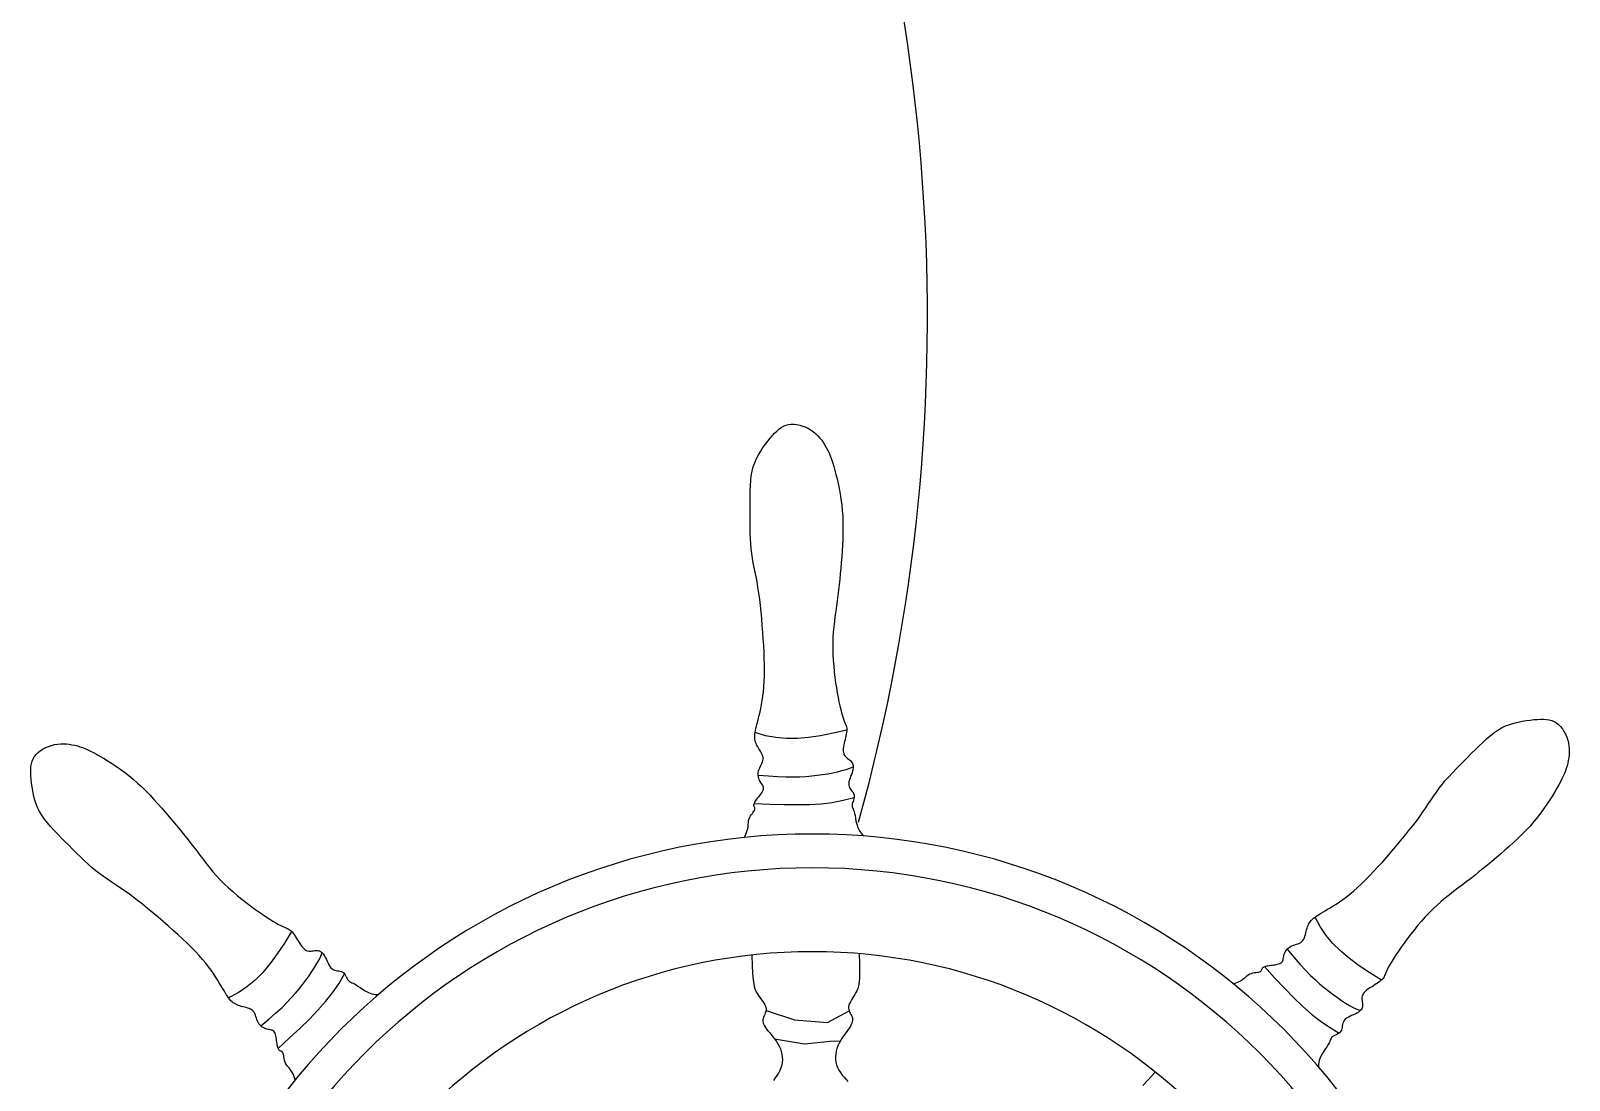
# Model space of a CAD drawing. Header units: millimetres. Extents: x -37 to 8970, y -2 to 4773.
# Drawn here: x 7576.9 to 7746.8, y 907.8 to 1023.8 of the extents above; entities that cross this region are included whole.
import ezdxf

# ---------------------------------------------------------------- set-up
doc = ezdxf.new("R2010")
doc.units = ezdxf.units.MM

msp = doc.modelspace()

# ---------------------------------------------------------------- linework, layer by layer
at = {"color": 18, "true_color": 0x000000}
for p, q in [((7658.81, 979.04), (7659.06, 979.31)), ((7659.06, 979.31), (7659.3, 979.55)), ((7659.3, 979.55), (7659.54, 979.76)), ((7659.54, 979.76), (7659.79, 979.94)), ((7659.79, 979.94), (7660.04, 980.09)), ((7660.04, 980.09), (7660.31, 980.2)), ((7660.31, 980.2), (7660.59, 980.27)), ((7660.59, 980.27), (7660.89, 980.3)), ((7660.89, 980.3), (7661.21, 980.3)), ((7661.21, 980.3), (7661.53, 980.26)), ((7661.53, 980.26), (7661.85, 980.19)), ((7661.85, 980.19), (7662.18, 980.09)), ((7662.18, 980.09), (7662.5, 979.96)), ((7662.5, 979.96), (7662.8, 979.81)), ((7662.8, 979.81), (7663.1, 979.63)), ((7663.1, 979.63), (7663.37, 979.44)), ((7663.37, 979.44), (7663.62, 979.23)), ((7663.62, 979.23), (7663.85, 979)), ((7657.52, 977.34), (7657.77, 977.72)), ((7657.77, 977.72), (7658.04, 978.09)), ((7658.04, 978.09), (7658.3, 978.43)), ((7658.3, 978.43), (7658.56, 978.75)), ((7658.56, 978.75), (7658.81, 979.04)), ((7663.85, 979), (7664.07, 978.76)), ((7664.07, 978.76), (7664.27, 978.52)), ((7664.27, 978.52), (7664.45, 978.26)), ((7664.45, 978.26), (7664.62, 978)), ((7664.62, 978), (7664.77, 977.74)), ((7664.77, 977.74), (7664.91, 977.48)), ((7664.91, 977.48), (7665.04, 977.21)), ((7656.7, 975.59), (7656.86, 976.05)), ((7656.86, 976.05), (7657.06, 976.5)), ((7657.06, 976.5), (7657.28, 976.93)), ((7657.28, 976.93), (7657.52, 977.34)), ((7665.04, 977.21), (7665.16, 976.93)), ((7665.16, 976.93), (7665.28, 976.64)), ((7665.28, 976.64), (7665.39, 976.32)), ((7665.39, 976.32), (7665.5, 975.98)), ((7665.5, 975.98), (7665.61, 975.61)), ((7656.38, 973.54), (7656.42, 974.08)), ((7656.42, 974.08), (7656.48, 974.6)), ((7656.48, 974.6), (7656.58, 975.1)), ((7656.58, 975.1), (7656.7, 975.59)), ((7665.61, 975.61), (7665.72, 975.2)), ((7665.72, 975.2), (7665.84, 974.75)), ((7665.84, 974.75), (7665.96, 974.26)), ((7665.96, 974.26), (7666.08, 973.74)), ((7656.34, 972.43), (7656.35, 972.99)), ((7656.34, 971.85), (7656.34, 972.43)), ((7656.35, 972.99), (7656.38, 973.54)), ((7666.08, 973.74), (7666.19, 973.19)), ((7666.19, 973.19), (7666.3, 972.62)), ((7666.3, 972.62), (7666.39, 972.02)), ((7656.34, 971.26), (7656.34, 971.85)), ((7656.34, 970.66), (7656.34, 971.26)), ((7656.34, 970.05), (7656.34, 970.66)), ((7666.39, 972.02), (7666.47, 971.41)), ((7666.47, 971.41), (7666.54, 970.78)), ((7666.54, 970.78), (7666.58, 970.15)), ((7656.34, 969.44), (7656.34, 970.05)), ((7656.34, 968.84), (7656.34, 969.44)), ((7666.58, 970.15), (7666.6, 969.51)), ((7666.6, 969.51), (7666.61, 968.87)), ((7666.61, 968.87), (7666.6, 968.23)), ((7656.36, 968.24), (7656.34, 968.84)), ((7656.38, 967.65), (7656.36, 968.24)), ((7656.42, 967.08), (7656.38, 967.65)), ((7666.58, 967.58), (7666.55, 966.94)), ((7666.6, 968.23), (7666.58, 967.58)), ((7656.47, 966.53), (7656.42, 967.08)), ((7656.53, 966), (7656.47, 966.53)), ((7656.61, 965.49), (7656.53, 966)), ((7656.7, 964.98), (7656.61, 965.49)), ((7666.47, 965.66), (7666.42, 965.03)), ((7666.51, 966.29), (7666.47, 965.66)), ((7666.55, 966.94), (7666.51, 966.29)), ((7656.8, 964.48), (7656.7, 964.98)), ((7656.91, 963.96), (7656.8, 964.48)), ((7657.01, 963.43), (7656.91, 963.96)), ((7666.31, 963.78), (7666.25, 963.17)), ((7666.37, 964.4), (7666.31, 963.78)), ((7666.42, 965.03), (7666.37, 964.4)), ((7657.12, 962.87), (7657.01, 963.43)), ((7657.22, 962.28), (7657.12, 962.87)), ((7657.32, 961.65), (7657.22, 962.28)), ((7666.19, 962.57), (7666.12, 961.97)), ((7666.25, 963.17), (7666.19, 962.57)), ((7657.41, 960.98), (7657.32, 961.65)), ((7657.49, 960.28), (7657.41, 960.98)), ((7665.97, 960.8), (7665.89, 960.22)), ((7666.04, 961.38), (7665.97, 960.8)), ((7666.12, 961.97), (7666.04, 961.38)), ((7657.57, 959.56), (7657.49, 960.28)), ((7657.64, 958.82), (7657.57, 959.56)), ((7657.7, 958.07), (7657.64, 958.82)), ((7665.73, 959.07), (7665.66, 958.49)), ((7665.81, 959.64), (7665.73, 959.07)), ((7665.89, 960.22), (7665.81, 959.64)), ((7657.76, 957.32), (7657.7, 958.07)), ((7657.81, 956.58), (7657.76, 957.32)), ((7665.54, 957.32), (7665.5, 956.73)), ((7665.59, 957.91), (7665.54, 957.32)), ((7665.66, 958.49), (7665.59, 957.91)), ((7657.86, 955.85), (7657.81, 956.58)), ((7657.89, 955.13), (7657.86, 955.85)), ((7665.5, 956.73), (7665.48, 956.12)), ((7665.48, 956.12), (7665.48, 955.49)), ((7665.48, 955.49), (7665.5, 954.86)), ((7657.92, 954.43), (7657.89, 955.13)), ((7657.94, 953.75), (7657.92, 954.43)), ((7657.94, 953.09), (7657.94, 953.75)), ((7665.5, 954.86), (7665.54, 954.22)), ((7665.54, 954.22), (7665.59, 953.58)), ((7665.59, 953.58), (7665.65, 952.95)), ((7657.88, 951.29), (7657.92, 951.86)), ((7657.92, 951.86), (7657.94, 952.46)), ((7657.94, 952.46), (7657.94, 953.09)), ((7665.65, 952.95), (7665.72, 952.33)), ((7665.72, 952.33), (7665.8, 951.73)), ((7657.7, 949.77), (7657.77, 950.24)), ((7657.77, 950.24), (7657.84, 950.75)), ((7657.84, 950.75), (7657.88, 951.29)), ((7665.8, 951.73), (7665.89, 951.16)), ((7665.89, 951.16), (7665.98, 950.61)), ((7665.98, 950.61), (7666.07, 950.1)), ((7657.36, 948.16), (7657.45, 948.52)), ((7657.45, 948.52), (7657.53, 948.91)), ((7657.53, 948.91), (7657.62, 949.32)), ((7657.62, 949.32), (7657.7, 949.77)), ((7666.07, 950.1), (7666.17, 949.62)), ((7666.17, 949.62), (7666.27, 949.18)), ((7666.27, 949.18), (7666.36, 948.77)), ((7666.36, 948.77), (7666.45, 948.41)), ((7656.99, 946.69), (7657.05, 946.95)), ((7657.05, 946.95), (7657.12, 947.22)), ((7657.12, 947.22), (7657.19, 947.51)), ((7657.19, 947.51), (7657.27, 947.82)), ((7657.27, 947.82), (7657.36, 948.16)), ((7666.45, 948.41), (7666.55, 948.09)), ((7666.55, 948.09), (7666.63, 947.82)), ((7666.63, 947.82), (7666.71, 947.59)), ((7666.71, 947.59), (7666.79, 947.4)), ((7666.79, 947.4), (7666.85, 947.24)), ((7666.85, 947.24), (7666.91, 947.1)), ((7666.91, 947.1), (7666.96, 946.97)), ((7666.96, 946.97), (7666.99, 946.85)), ((7666.99, 946.85), (7667.02, 946.72)), ((7739.38, 946.74), (7739.82, 946.96)), ((7739.82, 946.96), (7740.28, 947.14)), ((7740.28, 947.14), (7740.74, 947.28)), ((7740.74, 947.28), (7741.19, 947.4)), ((7741.19, 947.4), (7741.65, 947.5)), ((7741.65, 947.5), (7742.09, 947.57)), ((7742.09, 947.57), (7742.52, 947.62)), ((7742.52, 947.62), (7742.93, 947.66)), ((7742.93, 947.66), (7743.31, 947.69)), ((7743.31, 947.69), (7743.68, 947.71)), ((7743.68, 947.71), (7744.02, 947.71)), ((7744.02, 947.71), (7744.34, 947.69)), ((7744.34, 947.69), (7744.64, 947.64)), ((7744.64, 947.64), (7744.92, 947.56)), ((7744.92, 947.56), (7745.19, 947.45)), ((7745.19, 947.45), (7745.44, 947.3)), ((7745.44, 947.3), (7745.67, 947.11)), ((7745.67, 947.11), (7745.89, 946.89)), ((7745.89, 946.89), (7746.09, 946.63)), ((7656.87, 945.85), (7656.88, 946.04)), ((7656.87, 945.67), (7656.87, 945.85)), ((7656.88, 945.51), (7656.87, 945.67)), ((7656.88, 946.04), (7656.9, 946.24)), ((7656.91, 945.35), (7656.88, 945.51)), ((7656.9, 946.24), (7656.94, 946.46)), ((7656.95, 945.19), (7656.91, 945.35)), ((7656.94, 946.46), (7656.99, 946.69)), ((7657.01, 945.04), (7656.95, 945.19)), ((7666.74, 945.05), (7666.71, 944.86)), ((7666.79, 945.25), (7666.74, 945.05)), ((7666.84, 945.46), (7666.79, 945.25)), ((7666.88, 945.67), (7666.84, 945.46)), ((7666.93, 945.87), (7666.88, 945.67)), ((7666.96, 946.07), (7666.93, 945.87)), ((7667, 946.26), (7666.96, 946.07)), ((7667.02, 946.43), (7667, 946.26)), ((7667.02, 946.72), (7667.02, 946.59)), ((7667.02, 946.59), (7667.02, 946.43)), ((7736.89, 944.76), (7737.3, 945.15)), ((7737.3, 945.15), (7737.7, 945.53)), ((7737.7, 945.53), (7738.11, 945.87)), ((7738.11, 945.87), (7738.52, 946.2)), ((7738.52, 946.2), (7738.95, 946.49)), ((7738.95, 946.49), (7739.38, 946.74)), ((7746.09, 946.63), (7746.27, 946.35)), ((7746.27, 946.35), (7746.43, 946.05)), ((7746.43, 946.05), (7746.57, 945.74)), ((7746.57, 945.74), (7746.68, 945.41)), ((7746.68, 945.41), (7746.76, 945.08)), ((7746.76, 945.08), (7746.81, 944.75)), ((7577.14, 943.34), (7577.29, 943.59)), ((7577.29, 943.59), (7577.47, 943.82)), ((7577.47, 943.82), (7577.7, 944.04)), ((7577.7, 944.04), (7577.95, 944.24)), ((7577.95, 944.24), (7578.23, 944.42)), ((7578.23, 944.42), (7578.54, 944.58)), ((7578.54, 944.58), (7578.85, 944.71)), ((7578.85, 944.71), (7579.18, 944.82)), ((7579.18, 944.82), (7579.51, 944.9)), ((7579.51, 944.9), (7579.84, 944.96)), ((7579.84, 944.96), (7580.16, 944.99)), ((7580.16, 944.99), (7580.49, 945)), ((7580.49, 945), (7580.81, 944.98)), ((7580.81, 944.98), (7581.12, 944.95)), ((7581.12, 944.95), (7581.43, 944.89)), ((7581.43, 944.89), (7581.73, 944.83)), ((7581.73, 944.83), (7582.03, 944.75)), ((7582.03, 944.75), (7582.31, 944.67)), ((7582.31, 944.67), (7582.59, 944.57)), ((7582.59, 944.57), (7582.88, 944.46)), ((7582.88, 944.46), (7583.17, 944.33)), ((7583.17, 944.33), (7583.47, 944.19)), ((7583.47, 944.19), (7583.79, 944.02)), ((7583.79, 944.02), (7584.13, 943.84)), ((7584.13, 943.84), (7584.5, 943.63)), ((7584.5, 943.63), (7584.9, 943.39)), ((7584.9, 943.39), (7585.33, 943.13)), ((7657.07, 944.89), (7657.01, 945.04)), ((7657.15, 944.74), (7657.07, 944.89)), ((7657.23, 944.59), (7657.15, 944.74)), ((7657.32, 944.44), (7657.23, 944.59)), ((7657.42, 944.28), (7657.32, 944.44)), ((7657.52, 944.12), (7657.42, 944.28)), ((7657.61, 943.96), (7657.52, 944.12)), ((7657.68, 943.8), (7657.61, 943.96)), ((7657.74, 943.63), (7657.68, 943.8)), ((7657.78, 943.47), (7657.74, 943.63)), ((7657.79, 943.31), (7657.78, 943.47)), ((7666.65, 944.49), (7666.64, 944.32)), ((7666.64, 944.32), (7666.64, 944.17)), ((7666.64, 944.17), (7666.66, 944.02)), ((7666.67, 944.67), (7666.65, 944.49)), ((7666.66, 944.02), (7666.69, 943.89)), ((7666.71, 944.86), (7666.67, 944.67)), ((7666.69, 943.89), (7666.75, 943.76)), ((7666.75, 943.76), (7666.82, 943.66)), ((7666.82, 943.66), (7666.91, 943.56)), ((7666.91, 943.56), (7667.01, 943.47)), ((7667.01, 943.47), (7667.12, 943.38)), ((7667.12, 943.38), (7667.23, 943.3)), ((7735.21, 943.09), (7735.64, 943.51)), ((7735.64, 943.51), (7736.06, 943.94)), ((7736.06, 943.94), (7736.48, 944.35)), ((7736.48, 944.35), (7736.89, 944.76)), ((7746.8, 943.46), (7746.75, 943.15)), ((7746.83, 943.78), (7746.8, 943.46)), ((7746.81, 944.75), (7746.84, 944.42)), ((7746.85, 944.1), (7746.83, 943.78)), ((7746.84, 944.42), (7746.85, 944.1)), ((7576.88, 942.16), (7576.9, 942.48)), ((7576.88, 941.82), (7576.88, 942.16)), ((7576.89, 941.46), (7576.88, 941.82)), ((7576.9, 942.48), (7576.95, 942.79)), ((7576.95, 942.79), (7577.03, 943.07)), ((7577.03, 943.07), (7577.14, 943.34)), ((7585.33, 943.13), (7585.78, 942.85)), ((7585.78, 942.85), (7586.25, 942.54)), ((7586.25, 942.54), (7586.73, 942.21)), ((7586.73, 942.21), (7587.22, 941.85)), ((7587.22, 941.85), (7587.71, 941.48)), ((7657.24, 941.7), (7657.25, 941.86)), ((7657.24, 941.54), (7657.24, 941.7)), ((7657.25, 941.86), (7657.29, 942.02)), ((7657.29, 942.02), (7657.35, 942.19)), ((7657.35, 942.19), (7657.42, 942.35)), ((7657.42, 942.35), (7657.5, 942.51)), ((7657.5, 942.51), (7657.58, 942.67)), ((7657.58, 942.67), (7657.66, 942.83)), ((7657.66, 942.83), (7657.72, 942.99)), ((7657.72, 942.99), (7657.77, 943.15)), ((7657.77, 943.15), (7657.79, 943.31)), ((7667.23, 943.3), (7667.34, 943.21)), ((7667.34, 943.21), (7667.44, 943.13)), ((7667.44, 943.13), (7667.53, 943.04)), ((7667.53, 943.04), (7667.6, 942.94)), ((7667.61, 941.79), (7667.54, 941.6)), ((7667.6, 942.94), (7667.66, 942.83)), ((7667.67, 941.98), (7667.61, 941.79)), ((7667.66, 942.83), (7667.71, 942.72)), ((7667.71, 942.15), (7667.67, 941.98)), ((7667.71, 942.72), (7667.73, 942.59)), ((7667.74, 942.31), (7667.71, 942.15)), ((7667.73, 942.59), (7667.74, 942.45)), ((7667.74, 942.45), (7667.74, 942.31)), ((7733.54, 941.36), (7733.94, 941.79)), ((7733.94, 941.79), (7734.35, 942.22)), ((7734.35, 942.22), (7734.78, 942.65)), ((7734.78, 942.65), (7735.21, 943.09)), ((7746.31, 941.71), (7746.19, 941.42)), ((7746.42, 941.99), (7746.31, 941.71)), ((7746.52, 942.27), (7746.42, 941.99)), ((7746.61, 942.56), (7746.52, 942.27)), ((7746.68, 942.85), (7746.61, 942.56)), ((7746.75, 943.15), (7746.68, 942.85)), ((7576.92, 941.07), (7576.89, 941.46)), ((7576.96, 940.66), (7576.92, 941.07)), ((7577.02, 940.23), (7576.96, 940.66)), ((7577.09, 939.79), (7577.02, 940.23)), ((7587.71, 941.48), (7588.19, 941.08)), ((7588.19, 941.08), (7588.67, 940.66)), ((7588.67, 940.66), (7589.14, 940.23)), ((7589.14, 940.23), (7589.6, 939.78)), ((7657.26, 941.38), (7657.24, 941.54)), ((7657.29, 941.23), (7657.26, 941.38)), ((7657.34, 941.08), (7657.29, 941.23)), ((7657.39, 940.95), (7657.34, 941.08)), ((7657.46, 940.82), (7657.39, 940.95)), ((7657.53, 940.71), (7657.46, 940.82)), ((7657.6, 940.6), (7657.53, 940.71)), ((7657.67, 940.5), (7657.6, 940.6)), ((7657.73, 940.4), (7657.67, 940.5)), ((7657.78, 940.31), (7657.73, 940.4)), ((7657.82, 940.2), (7657.78, 940.31)), ((7657.78, 939.86), (7657.82, 939.98)), ((7657.83, 940.1), (7657.82, 940.2)), ((7657.82, 939.98), (7657.83, 940.1)), ((7667.27, 940.8), (7667.25, 940.61)), ((7667.25, 940.61), (7667.25, 940.44)), ((7667.25, 940.44), (7667.29, 940.28)), ((7667.32, 941), (7667.27, 940.8)), ((7667.29, 940.28), (7667.35, 940.13)), ((7667.39, 941.2), (7667.32, 941)), ((7667.35, 940.13), (7667.44, 939.99)), ((7667.46, 941.4), (7667.39, 941.2)), ((7667.44, 939.99), (7667.53, 939.86)), ((7667.54, 941.6), (7667.46, 941.4)), ((7732.17, 939.66), (7732.48, 940.08)), ((7732.48, 940.08), (7732.8, 940.5)), ((7732.8, 940.5), (7733.16, 940.93)), ((7733.16, 940.93), (7733.54, 941.36)), ((7745.48, 940.09), (7745.25, 939.69)), ((7745.69, 940.46), (7745.48, 940.09)), ((7745.88, 940.8), (7745.69, 940.46)), ((7746.04, 941.12), (7745.88, 940.8)), ((7746.19, 941.42), (7746.04, 941.12)), ((7577.18, 939.34), (7577.09, 939.79)), ((7577.3, 938.88), (7577.18, 939.34)), ((7577.45, 938.42), (7577.3, 938.88)), ((7577.63, 937.97), (7577.45, 938.42)), ((7589.6, 939.78), (7590.05, 939.32)), ((7590.05, 939.32), (7590.49, 938.85)), ((7590.49, 938.85), (7590.93, 938.37)), ((7590.93, 938.37), (7591.35, 937.89)), ((7656.77, 938.22), (7656.78, 938.29)), ((7656.78, 938.29), (7656.8, 938.37)), ((7656.8, 938.37), (7656.84, 938.45)), ((7656.84, 938.45), (7656.88, 938.55)), ((7656.88, 938.55), (7656.95, 938.65)), ((7656.95, 938.65), (7657.02, 938.76)), ((7657.02, 938.76), (7657.11, 938.88)), ((7657.11, 938.88), (7657.21, 939.01)), ((7657.21, 939.01), (7657.32, 939.15)), ((7657.32, 939.15), (7657.43, 939.29)), ((7657.43, 939.29), (7657.53, 939.44)), ((7657.53, 939.44), (7657.63, 939.58)), ((7657.63, 939.58), (7657.71, 939.72)), ((7657.71, 939.72), (7657.78, 939.86)), ((7667.53, 939.86), (7667.63, 939.74)), ((7667.64, 938.35), (7667.61, 938.23)), ((7667.63, 939.74), (7667.72, 939.61)), ((7667.67, 938.49), (7667.64, 938.35)), ((7667.72, 938.62), (7667.67, 938.49)), ((7667.72, 939.61), (7667.79, 939.48)), ((7667.77, 938.77), (7667.72, 938.62)), ((7667.81, 938.92), (7667.77, 938.77)), ((7667.79, 939.48), (7667.84, 939.35)), ((7667.84, 939.06), (7667.81, 938.92)), ((7667.84, 939.35), (7667.85, 939.21)), ((7667.85, 939.21), (7667.84, 939.06)), ((7731, 937.93), (7731.3, 938.38)), ((7731.3, 938.38), (7731.59, 938.82)), ((7731.59, 938.82), (7731.88, 939.24)), ((7731.88, 939.24), (7732.17, 939.66)), ((7744.39, 938.34), (7744.06, 937.85)), ((7744.7, 938.81), (7744.39, 938.34)), ((7744.99, 939.26), (7744.7, 938.81)), ((7745.25, 939.69), (7744.99, 939.26)), ((7577.84, 937.52), (7577.63, 937.97)), ((7578.1, 937.09), (7577.84, 937.52)), ((7578.39, 936.67), (7578.1, 937.09)), ((7578.71, 936.26), (7578.39, 936.67)), ((7591.35, 937.89), (7591.77, 937.41)), ((7591.77, 937.41), (7592.18, 936.93)), ((7592.18, 936.93), (7592.59, 936.45)), ((7656.19, 936.5), (7656.25, 936.69)), ((7656.25, 936.69), (7656.32, 936.87)), ((7656.32, 936.87), (7656.41, 937.03)), ((7656.41, 937.03), (7656.51, 937.18)), ((7656.51, 937.18), (7656.61, 937.31)), ((7656.61, 937.31), (7656.7, 937.43)), ((7656.7, 937.43), (7656.78, 937.54)), ((7656.77, 938.15), (7656.77, 938.22)), ((7656.79, 938.09), (7656.77, 938.15)), ((7656.78, 937.54), (7656.84, 937.64)), ((7656.81, 938.04), (7656.79, 938.09)), ((7656.84, 937.98), (7656.81, 938.04)), ((7656.87, 937.92), (7656.84, 937.98)), ((7656.84, 937.64), (7656.88, 937.72)), ((7656.88, 937.86), (7656.87, 937.92)), ((7656.89, 937.79), (7656.88, 937.86)), ((7656.88, 937.72), (7656.89, 937.79)), ((7667.61, 938.23), (7667.62, 938.12)), ((7667.62, 938.12), (7667.64, 938.02)), ((7667.64, 938.02), (7667.67, 937.91)), ((7667.67, 937.91), (7667.72, 937.79)), ((7667.72, 937.79), (7667.77, 937.66)), ((7667.77, 937.66), (7667.83, 937.5)), ((7667.83, 937.5), (7667.89, 937.3)), ((7667.89, 937.3), (7667.94, 937.07)), ((7667.94, 937.07), (7667.99, 936.78)), ((7667.99, 936.78), (7668.05, 936.46)), ((7729.96, 936.45), (7730.34, 936.96)), ((7730.34, 936.96), (7730.68, 937.46)), ((7730.68, 937.46), (7731, 937.93)), ((7743.33, 936.88), (7742.94, 936.39)), ((7743.71, 937.37), (7743.33, 936.88)), ((7744.06, 937.85), (7743.71, 937.37)), ((7579.06, 935.85), (7578.71, 936.26)), ((7579.43, 935.44), (7579.06, 935.85)), ((7579.83, 935.03), (7579.43, 935.44)), ((7580.23, 934.62), (7579.83, 935.03)), ((7592.59, 936.45), (7592.98, 935.97)), ((7592.98, 935.97), (7593.37, 935.5)), ((7593.37, 935.5), (7593.76, 935.02)), ((7593.76, 935.02), (7594.13, 934.55)), ((7655.81, 934.84), (7655.97, 935.2)), ((7655.97, 935.2), (7656.07, 935.51)), ((7656.07, 935.51), (7656.12, 935.8)), ((7656.12, 935.8), (7656.15, 936.06)), ((7656.15, 936.06), (7656.17, 936.29)), ((7656.17, 936.29), (7656.19, 936.5)), ((7668.05, 936.46), (7668.13, 936.11)), ((7668.13, 936.11), (7668.25, 935.75)), ((7668.25, 935.75), (7668.43, 935.37)), ((7668.43, 935.37), (7668.68, 935.01)), ((7668.68, 935.01), (7668.88, 934.79)), ((7728.66, 934.79), (7729.11, 935.36)), ((7729.11, 935.36), (7729.55, 935.91)), ((7729.55, 935.91), (7729.96, 936.45)), ((7741.63, 934.99), (7741.17, 934.54)), ((7742.08, 935.45), (7741.63, 934.99)), ((7742.52, 935.91), (7742.08, 935.45)), ((7742.94, 936.39), (7742.52, 935.91)), ((7580.65, 934.21), (7580.23, 934.62)), ((7581.07, 933.78), (7580.65, 934.21)), ((7581.5, 933.35), (7581.07, 933.78)), ((7581.93, 932.92), (7581.5, 933.35)), ((7594.13, 934.55), (7594.5, 934.08)), ((7594.5, 934.08), (7594.86, 933.62)), ((7594.86, 933.62), (7595.21, 933.15)), ((7655.68, 934.62), (7655.81, 934.84)), ((7727.21, 933.08), (7727.7, 933.65)), ((7727.7, 933.65), (7728.18, 934.22)), ((7728.18, 934.22), (7728.66, 934.79)), ((7739.74, 933.23), (7739.26, 932.81)), ((7740.22, 933.66), (7739.74, 933.23)), ((7740.7, 934.09), (7740.22, 933.66)), ((7741.17, 934.54), (7740.7, 934.09)), ((7582.36, 932.5), (7581.93, 932.92)), ((7582.8, 932.08), (7582.36, 932.5)), ((7583.23, 931.68), (7582.8, 932.08)), ((7583.66, 931.3), (7583.23, 931.68)), ((7595.21, 933.15), (7595.56, 932.69)), ((7595.56, 932.69), (7595.91, 932.23)), ((7595.91, 932.23), (7596.26, 931.77)), ((7596.26, 931.77), (7596.63, 931.31)), ((7725.75, 931.43), (7726.24, 931.97)), ((7726.24, 931.97), (7726.72, 932.52)), ((7726.72, 932.52), (7727.21, 933.08)), ((7737.83, 931.6), (7737.35, 931.21)), ((7738.3, 932), (7737.83, 931.6)), ((7738.78, 932.4), (7738.3, 932)), ((7739.26, 932.81), (7738.78, 932.4)), ((7584.08, 930.95), (7583.66, 931.3)), ((7584.5, 930.62), (7584.08, 930.95)), ((7584.92, 930.32), (7584.5, 930.62)), ((7585.34, 930.03), (7584.92, 930.32)), ((7585.77, 929.74), (7585.34, 930.03)), ((7596.63, 931.31), (7597.01, 930.86)), ((7597.01, 930.86), (7597.4, 930.41)), ((7597.4, 930.41), (7597.82, 929.96)), ((7597.82, 929.96), (7598.26, 929.52)), ((7723.9, 929.51), (7724.35, 929.96)), ((7724.35, 929.96), (7724.81, 930.43)), ((7724.81, 930.43), (7725.28, 930.92)), ((7725.28, 930.92), (7725.75, 931.43)), ((7735.94, 930.09), (7735.47, 929.73)), ((7736.41, 930.46), (7735.94, 930.09)), ((7736.88, 930.83), (7736.41, 930.46)), ((7737.35, 931.21), (7736.88, 930.83)), ((7586.21, 929.45), (7585.77, 929.74)), ((7586.66, 929.15), (7586.21, 929.45)), ((7587.13, 928.83), (7586.66, 929.15)), ((7587.62, 928.48), (7587.13, 928.83)), ((7588.14, 928.1), (7587.62, 928.48)), ((7588.68, 927.69), (7588.14, 928.1)), ((7598.26, 929.52), (7598.73, 929.08)), ((7598.73, 929.08), (7599.2, 928.66)), ((7599.2, 928.66), (7599.69, 928.24)), ((7599.69, 928.24), (7600.18, 927.84)), ((7721.83, 927.78), (7722.21, 928.06)), ((7722.21, 928.06), (7722.61, 928.38)), ((7722.61, 928.38), (7723.03, 928.72)), ((7723.03, 928.72), (7723.46, 929.1)), ((7723.46, 929.1), (7723.9, 929.51)), ((7733.62, 928.32), (7733.17, 927.96)), ((7734.08, 928.68), (7733.62, 928.32)), ((7734.54, 929.03), (7734.08, 928.68)), ((7735.01, 929.38), (7734.54, 929.03)), ((7735.47, 929.73), (7735.01, 929.38)), ((7589.23, 927.26), (7588.68, 927.69)), ((7589.79, 926.8), (7589.23, 927.26)), ((7590.37, 926.33), (7589.79, 926.8)), ((7600.18, 927.84), (7600.67, 927.46)), ((7600.67, 927.46), (7601.15, 927.09)), ((7601.15, 927.09), (7601.62, 926.74)), ((7601.62, 926.74), (7602.07, 926.42)), ((7602.07, 926.42), (7602.5, 926.13)), ((7719.37, 926.24), (7719.61, 926.39)), ((7719.61, 926.39), (7719.87, 926.54)), ((7719.87, 926.54), (7720.15, 926.71)), ((7720.15, 926.71), (7720.45, 926.88)), ((7720.45, 926.88), (7720.76, 927.08)), ((7720.76, 927.08), (7721.1, 927.29)), ((7721.1, 927.29), (7721.46, 927.52)), ((7721.46, 927.52), (7721.83, 927.78)), ((7731.82, 926.76), (7731.38, 926.32)), ((7732.26, 927.18), (7731.82, 926.76)), ((7732.71, 927.58), (7732.26, 927.18)), ((7733.17, 927.96), (7732.71, 927.58)), ((7590.94, 925.85), (7590.37, 926.33)), ((7591.51, 925.36), (7590.94, 925.85)), ((7592.07, 924.87), (7591.51, 925.36)), ((7592.62, 924.38), (7592.07, 924.87)), ((7602.5, 926.13), (7602.9, 925.86)), ((7602.9, 925.86), (7603.28, 925.61)), ((7603.28, 925.61), (7603.63, 925.39)), ((7603.63, 925.39), (7603.96, 925.2)), ((7603.96, 925.2), (7604.25, 925.04)), ((7604.25, 925.04), (7604.5, 924.91)), ((7604.5, 924.91), (7604.72, 924.8)), ((7604.72, 924.8), (7604.91, 924.72)), ((7604.91, 924.72), (7605.07, 924.65)), ((7605.07, 924.65), (7605.21, 924.6)), ((7717.88, 924.62), (7717.94, 924.78)), ((7717.94, 924.78), (7717.99, 924.93)), ((7717.99, 924.93), (7718.06, 925.07)), ((7718.06, 925.07), (7718.14, 925.21)), ((7718.14, 925.21), (7718.24, 925.34)), ((7718.24, 925.34), (7718.34, 925.47)), ((7718.34, 925.47), (7718.47, 925.6)), ((7718.47, 925.6), (7718.61, 925.72)), ((7718.61, 925.72), (7718.77, 925.85)), ((7718.77, 925.85), (7718.95, 925.98)), ((7718.95, 925.98), (7719.15, 926.11)), ((7719.15, 926.11), (7719.37, 926.24)), ((7730.1, 924.9), (7729.7, 924.41)), ((7730.51, 925.38), (7730.1, 924.9)), ((7730.94, 925.86), (7730.51, 925.38)), ((7731.38, 926.32), (7730.94, 925.86)), ((7593.15, 923.9), (7592.62, 924.38)), ((7593.67, 923.42), (7593.15, 923.9)), ((7594.16, 922.96), (7593.67, 923.42)), ((7594.63, 922.49), (7594.16, 922.96)), ((7605.21, 924.6), (7605.33, 924.54)), ((7605.33, 924.54), (7605.44, 924.48)), ((7605.44, 924.48), (7605.55, 924.41)), ((7605.55, 924.41), (7605.65, 924.32)), ((7605.65, 924.32), (7605.75, 924.2)), ((7605.75, 924.2), (7605.86, 924.06)), ((7605.86, 924.06), (7605.97, 923.91)), ((7605.97, 923.91), (7606.09, 923.74)), ((7606.09, 923.74), (7606.2, 923.56)), ((7606.2, 923.56), (7606.31, 923.38)), ((7606.31, 923.38), (7606.43, 923.21)), ((7606.43, 923.21), (7606.54, 923.03)), ((7606.54, 923.03), (7606.65, 922.87)), ((7716.89, 922.9), (7717.05, 922.97)), ((7717.05, 922.97), (7717.19, 923.05)), ((7717.19, 923.05), (7717.32, 923.15)), ((7717.32, 923.15), (7717.43, 923.27)), ((7717.43, 923.27), (7717.52, 923.41)), ((7717.52, 923.41), (7717.59, 923.57)), ((7717.59, 923.57), (7717.65, 923.74)), ((7717.65, 923.74), (7717.71, 923.92)), ((7717.71, 923.92), (7717.75, 924.1)), ((7717.75, 924.1), (7717.79, 924.28)), ((7717.79, 924.28), (7717.84, 924.45)), ((7717.84, 924.45), (7717.88, 924.62)), ((7728.6, 922.97), (7728.28, 922.52)), ((7728.94, 923.44), (7728.6, 922.97)), ((7729.31, 923.92), (7728.94, 923.44)), ((7729.7, 924.41), (7729.31, 923.92)), ((7595.07, 922.04), (7594.63, 922.49)), ((7595.48, 921.6), (7595.07, 922.04)), ((7595.86, 921.18), (7595.48, 921.6)), ((7606.65, 922.87), (7606.76, 922.71)), ((7606.76, 922.71), (7606.87, 922.57)), ((7606.87, 922.57), (7606.98, 922.44)), ((7606.98, 922.44), (7607.09, 922.33)), ((7607.09, 922.33), (7607.21, 922.24)), ((7607.21, 922.24), (7607.32, 922.17)), ((7607.32, 922.17), (7607.45, 922.12)), ((7607.45, 922.12), (7607.58, 922.1)), ((7607.58, 922.1), (7607.71, 922.09)), ((7607.71, 922.09), (7607.84, 922.1)), ((7607.84, 922.1), (7607.98, 922.11)), ((7607.98, 922.11), (7608.12, 922.13)), ((7608.12, 922.13), (7608.25, 922.15)), ((7608.25, 922.15), (7608.39, 922.16)), ((7608.39, 922.16), (7608.52, 922.16)), ((7608.52, 922.16), (7608.64, 922.15)), ((7608.64, 922.15), (7608.76, 922.11)), ((7608.76, 922.11), (7608.87, 922.06)), ((7608.87, 922.06), (7608.98, 921.99)), ((7608.98, 921.99), (7609.08, 921.9)), ((7609.08, 921.9), (7609.18, 921.79)), ((7609.18, 921.79), (7609.27, 921.66)), ((7609.27, 921.66), (7609.37, 921.51)), ((7609.37, 921.51), (7609.45, 921.34)), ((7609.45, 921.34), (7609.54, 921.15)), ((7715.25, 921.25), (7715.27, 921.37)), ((7715.27, 921.37), (7715.3, 921.49)), ((7715.3, 921.49), (7715.33, 921.63)), ((7715.33, 921.63), (7715.37, 921.76)), ((7715.37, 921.76), (7715.43, 921.9)), ((7715.43, 921.9), (7715.5, 922.03)), ((7715.5, 922.03), (7715.58, 922.16)), ((7715.58, 922.16), (7715.68, 922.29)), ((7715.68, 922.29), (7715.79, 922.4)), ((7715.79, 922.4), (7715.92, 922.5)), ((7715.92, 922.5), (7716.06, 922.59)), ((7716.06, 922.59), (7716.21, 922.67)), ((7716.21, 922.67), (7716.38, 922.73)), ((7716.38, 922.73), (7716.55, 922.79)), ((7716.55, 922.79), (7716.72, 922.84)), ((7716.72, 922.84), (7716.89, 922.9)), ((7727.47, 921.3), (7727.25, 920.95)), ((7727.71, 921.68), (7727.47, 921.3)), ((7727.98, 922.09), (7727.71, 921.68)), ((7728.28, 922.52), (7727.98, 922.09)), ((7596.21, 920.76), (7595.86, 921.18)), ((7596.52, 920.36), (7596.21, 920.76)), ((7596.81, 919.97), (7596.52, 920.36)), ((7597.07, 919.6), (7596.81, 919.97)), ((7597.3, 919.25), (7597.07, 919.6)), ((7609.54, 921.15), (7609.63, 920.96)), ((7609.63, 920.96), (7609.72, 920.76)), ((7609.72, 920.76), (7609.81, 920.57)), ((7609.81, 920.57), (7609.92, 920.4)), ((7609.92, 920.4), (7610.03, 920.25)), ((7610.03, 920.25), (7610.16, 920.13)), ((7610.16, 920.13), (7610.3, 920.04)), ((7610.3, 920.04), (7610.45, 919.98)), ((7610.45, 919.98), (7610.6, 919.95)), ((7610.6, 919.95), (7610.76, 919.92)), ((7610.76, 919.92), (7610.92, 919.9)), ((7610.92, 919.9), (7611.07, 919.87)), ((7611.07, 919.87), (7611.22, 919.83)), ((7611.22, 919.83), (7611.34, 919.77)), ((7611.34, 919.77), (7611.45, 919.69)), ((7611.45, 919.69), (7611.55, 919.58)), ((7611.55, 919.58), (7611.63, 919.45)), ((7711.38, 919.46), (7711.55, 919.56)), ((7711.55, 919.56), (7711.73, 919.63)), ((7711.73, 919.63), (7711.91, 919.68)), ((7711.91, 919.68), (7712.09, 919.72)), ((7712.09, 919.72), (7712.25, 919.74)), ((7712.25, 919.74), (7712.4, 919.76)), ((7712.4, 919.76), (7712.53, 919.78)), ((7712.53, 919.78), (7712.64, 919.81)), ((7712.64, 919.81), (7712.73, 919.84)), ((7712.73, 919.84), (7712.79, 919.89)), ((7712.79, 919.89), (7712.83, 919.94)), ((7712.83, 919.94), (7712.86, 919.99)), ((7712.86, 919.99), (7712.88, 920.05)), ((7712.88, 920.05), (7712.9, 920.11)), ((7712.9, 920.11), (7712.93, 920.17)), ((7712.93, 920.17), (7712.96, 920.22)), ((7712.96, 920.22), (7713, 920.27)), ((7713, 920.27), (7713.06, 920.32)), ((7713.06, 920.32), (7713.13, 920.35)), ((7713.13, 920.35), (7713.22, 920.39)), ((7713.22, 920.39), (7713.32, 920.42)), ((7713.32, 920.42), (7713.43, 920.45)), ((7713.43, 920.45), (7713.56, 920.48)), ((7713.56, 920.48), (7713.71, 920.5)), ((7713.71, 920.5), (7713.87, 920.52)), ((7713.87, 920.52), (7714.05, 920.54)), ((7714.05, 920.54), (7714.22, 920.57)), ((7714.22, 920.57), (7714.4, 920.59)), ((7714.4, 920.59), (7714.57, 920.63)), ((7714.57, 920.63), (7714.73, 920.67)), ((7714.73, 920.67), (7714.88, 920.71)), ((7714.88, 920.71), (7714.99, 920.78)), ((7714.99, 920.78), (7715.08, 920.85)), ((7715.08, 920.85), (7715.15, 920.93)), ((7715.15, 920.93), (7715.19, 921.03)), ((7715.19, 921.03), (7715.23, 921.13)), ((7715.23, 921.13), (7715.25, 921.25)), ((7726.58, 919.68), (7726.51, 919.52)), ((7726.66, 919.86), (7726.58, 919.68)), ((7726.76, 920.08), (7726.66, 919.86)), ((7726.9, 920.34), (7726.76, 920.08)), ((7727.06, 920.63), (7726.9, 920.34)), ((7727.25, 920.95), (7727.06, 920.63)), ((7597.51, 918.91), (7597.3, 919.25)), ((7597.7, 918.59), (7597.51, 918.91)), ((7597.88, 918.29), (7597.7, 918.59)), ((7598.05, 918.01), (7597.88, 918.29)), ((7598.2, 917.76), (7598.05, 918.01)), ((7611.63, 919.45), (7611.7, 919.31)), ((7611.7, 919.31), (7611.77, 919.18)), ((7611.77, 919.18), (7611.84, 919.05)), ((7611.84, 919.05), (7611.9, 918.93)), ((7611.9, 918.93), (7611.97, 918.83)), ((7611.97, 918.83), (7612.05, 918.75)), ((7612.05, 918.75), (7612.14, 918.69)), ((7612.14, 918.69), (7612.24, 918.64)), ((7612.24, 918.64), (7612.36, 918.59)), ((7612.36, 918.59), (7612.49, 918.53)), ((7612.49, 918.53), (7612.65, 918.46)), ((7612.65, 918.46), (7612.83, 918.36)), ((7612.83, 918.36), (7613.03, 918.23)), ((7613.03, 918.23), (7613.27, 918.07)), ((7613.27, 918.07), (7613.53, 917.88)), ((7613.53, 917.88), (7613.84, 917.69)), ((7709.69, 918.5), (7709.93, 918.56)), ((7709.93, 918.56), (7710.3, 918.7)), ((7710.3, 918.7), (7710.6, 918.85)), ((7710.6, 918.85), (7710.84, 919.02)), ((7710.84, 919.02), (7711.04, 919.18)), ((7711.04, 919.18), (7711.21, 919.33)), ((7711.21, 919.33), (7711.38, 919.46)), ((7724.72, 917.94), (7724.57, 917.83)), ((7724.89, 918.05), (7724.72, 917.94)), ((7725.06, 918.16), (7724.89, 918.05)), ((7725.24, 918.27), (7725.06, 918.16)), ((7725.42, 918.39), (7725.24, 918.27)), ((7725.59, 918.5), (7725.42, 918.39)), ((7725.76, 918.61), (7725.59, 918.5)), ((7725.92, 918.72), (7725.76, 918.61)), ((7726.05, 918.83), (7725.92, 918.72)), ((7726.17, 918.94), (7726.05, 918.83)), ((7726.26, 919.04), (7726.17, 918.94)), ((7726.33, 919.14), (7726.26, 919.04)), ((7726.4, 919.25), (7726.33, 919.14)), ((7726.45, 919.38), (7726.4, 919.25)), ((7726.51, 919.52), (7726.45, 919.38)), ((7598.34, 917.52), (7598.2, 917.76)), ((7598.48, 917.3), (7598.34, 917.52)), ((7598.61, 917.1), (7598.48, 917.3)), ((7598.74, 916.92), (7598.61, 917.1)), ((7598.86, 916.76), (7598.74, 916.92)), ((7598.99, 916.61), (7598.86, 916.76)), ((7599.11, 916.49), (7598.99, 916.61)), ((7599.24, 916.38), (7599.11, 916.49)), ((7599.38, 916.29), (7599.24, 916.38)), ((7599.52, 916.21), (7599.38, 916.29)), ((7599.66, 916.14), (7599.52, 916.21)), ((7613.84, 917.69), (7614.18, 917.52)), ((7614.18, 917.52), (7614.57, 917.38)), ((7614.57, 917.38), (7615.01, 917.29)), ((7615.01, 917.29), (7615.3, 917.29)), ((7723.98, 917.14), (7723.95, 917.01)), ((7723.95, 917.01), (7723.95, 916.88)), ((7723.95, 916.88), (7723.95, 916.74)), ((7723.95, 916.74), (7723.97, 916.6)), ((7723.97, 916.6), (7723.99, 916.47)), ((7724.03, 917.26), (7723.98, 917.14)), ((7723.99, 916.47), (7724.01, 916.33)), ((7724.01, 916.33), (7724.02, 916.2)), ((7724.02, 916.2), (7724.02, 916.07)), ((7724.1, 917.38), (7724.03, 917.26)), ((7724.19, 917.5), (7724.1, 917.38)), ((7724.3, 917.61), (7724.19, 917.5)), ((7724.43, 917.72), (7724.3, 917.61)), ((7724.57, 917.83), (7724.43, 917.72)), ((7599.81, 916.08), (7599.66, 916.14)), ((7599.97, 916.03), (7599.81, 916.08)), ((7600.13, 915.98), (7599.97, 916.03)), ((7600.31, 915.94), (7600.13, 915.98)), ((7600.49, 915.9), (7600.31, 915.94)), ((7600.67, 915.85), (7600.49, 915.9)), ((7600.85, 915.8), (7600.67, 915.85)), ((7601.02, 915.74), (7600.85, 915.8)), ((7601.17, 915.67), (7601.02, 915.74)), ((7601.32, 915.58), (7601.17, 915.67)), ((7601.44, 915.47), (7601.32, 915.58)), ((7601.54, 915.34), (7601.44, 915.47)), ((7601.62, 915.19), (7601.54, 915.34)), ((7601.69, 915.03), (7601.62, 915.19)), ((7601.75, 914.87), (7601.69, 915.03)), ((7601.8, 914.69), (7601.75, 914.87)), ((7601.86, 914.52), (7601.8, 914.69)), ((7601.92, 914.36), (7601.86, 914.52)), ((7658.11, 915.51), (7661.26, 914.49)), ((7661.26, 914.49), (7664.91, 914.2)), ((7664.91, 914.2), (7667.28, 915.49)), ((7722.1, 914.56), (7721.98, 914.43)), ((7722.25, 914.67), (7722.1, 914.56)), ((7722.43, 914.77), (7722.25, 914.67)), ((7722.62, 914.87), (7722.43, 914.77)), ((7722.81, 914.96), (7722.62, 914.87)), ((7723.01, 915.05), (7722.81, 914.96)), ((7723.19, 915.13), (7723.01, 915.05)), ((7723.37, 915.22), (7723.19, 915.13)), ((7723.52, 915.31), (7723.37, 915.22)), ((7723.65, 915.41), (7723.52, 915.31)), ((7723.76, 915.51), (7723.65, 915.41)), ((7723.85, 915.61), (7723.76, 915.51)), ((7723.92, 915.72), (7723.85, 915.61)), ((7723.97, 915.83), (7723.92, 915.72)), ((7724, 915.95), (7723.97, 915.83)), ((7724.02, 916.07), (7724, 915.95)), ((7601.99, 914.2), (7601.92, 914.36)), ((7602.08, 914.06), (7601.99, 914.2)), ((7602.19, 913.94), (7602.08, 914.06)), ((7602.3, 913.83), (7602.19, 913.94)), ((7602.42, 913.73), (7602.3, 913.83)), ((7602.56, 913.64), (7602.42, 913.73)), ((7602.69, 913.57), (7602.56, 913.64)), ((7602.83, 913.52), (7602.69, 913.57)), ((7602.96, 913.47), (7602.83, 913.52)), ((7603.09, 913.44), (7602.96, 913.47)), ((7603.22, 913.42), (7603.09, 913.44)), ((7603.34, 913.4), (7603.22, 913.42)), ((7603.45, 913.37), (7603.34, 913.4)), ((7603.56, 913.34), (7603.45, 913.37)), ((7603.65, 913.29), (7603.56, 913.34)), ((7603.74, 913.23), (7603.65, 913.29)), ((7603.81, 913.14), (7603.74, 913.23)), ((7603.87, 913.02), (7603.81, 913.14)), ((7603.92, 912.88), (7603.87, 913.02)), ((7603.96, 912.72), (7603.92, 912.88)), ((7721.03, 912.82), (7720.9, 912.75)), ((7721.17, 912.88), (7721.03, 912.82)), ((7721.3, 912.96), (7721.17, 912.88)), ((7721.43, 913.04), (7721.3, 912.96)), ((7721.54, 913.13), (7721.43, 913.04)), ((7721.63, 913.24), (7721.54, 913.13)), ((7721.69, 913.37), (7721.63, 913.24)), ((7721.73, 913.51), (7721.69, 913.37)), ((7721.75, 913.66), (7721.73, 913.51)), ((7721.78, 913.82), (7721.75, 913.66)), ((7721.8, 913.98), (7721.78, 913.82)), ((7721.84, 914.14), (7721.8, 913.98)), ((7721.9, 914.29), (7721.84, 914.14)), ((7721.98, 914.43), (7721.9, 914.29)), ((7603.99, 912.55), (7603.96, 912.72)), ((7604.02, 912.37), (7603.99, 912.55)), ((7604.04, 912.19), (7604.02, 912.37)), ((7604.07, 912.02), (7604.04, 912.19)), ((7604.09, 911.85), (7604.07, 912.02)), ((7604.11, 911.71), (7604.09, 911.85)), ((7604.14, 911.58), (7604.11, 911.71)), ((7604.16, 911.46), (7604.14, 911.58)), ((7604.2, 911.36), (7604.16, 911.46)), ((7604.23, 911.28), (7604.2, 911.36)), ((7604.27, 911.2), (7604.23, 911.28)), ((7604.32, 911.15), (7604.27, 911.2)), ((7604.36, 911.1), (7604.32, 911.15)), ((7604.42, 911.07), (7604.36, 911.1)), ((7604.48, 911.05), (7604.42, 911.07)), ((7659.06, 912.38), (7662.35, 911.83)), ((7662.35, 911.83), (7665.2, 912.13)), ((7665.2, 912.13), (7666.34, 912.19)), ((7719.92, 911.32), (7719.74, 911.05)), ((7720.09, 911.55), (7719.92, 911.32)), ((7720.22, 911.76), (7720.09, 911.55)), ((7720.31, 911.94), (7720.22, 911.76)), ((7720.39, 912.09), (7720.31, 911.94)), ((7720.44, 912.23), (7720.39, 912.09)), ((7720.49, 912.34), (7720.44, 912.23)), ((7720.54, 912.44), (7720.49, 912.34)), ((7720.6, 912.53), (7720.54, 912.44)), ((7720.68, 912.61), (7720.6, 912.53)), ((7720.78, 912.68), (7720.68, 912.61)), ((7720.9, 912.75), (7720.78, 912.68)), ((7604.54, 911.03), (7604.48, 911.05)), ((7604.59, 911.01), (7604.54, 911.03)), ((7604.65, 910.98), (7604.59, 911.01)), ((7604.7, 910.93), (7604.65, 910.98)), ((7604.74, 910.87), (7604.7, 910.93)), ((7604.78, 910.79), (7604.74, 910.87)), ((7604.8, 910.68), (7604.78, 910.79)), ((7604.82, 910.55), (7604.8, 910.68)), ((7604.84, 910.4), (7604.82, 910.55)), ((7604.87, 910.23), (7604.84, 910.4)), ((7604.9, 910.06), (7604.87, 910.23)), ((7604.95, 909.88), (7604.9, 910.06)), ((7605.03, 909.7), (7604.95, 909.88)), ((7605.13, 909.52), (7605.03, 909.7)), ((7605.25, 909.36), (7605.13, 909.52)), ((7605.41, 909.18), (7605.25, 909.36)), ((7719.15, 909.58), (7719.14, 909.29)), ((7719.23, 910.02), (7719.15, 909.58)), ((7719.37, 910.41), (7719.23, 910.02)), ((7719.55, 910.75), (7719.37, 910.41)), ((7719.74, 911.05), (7719.55, 910.75)), ((7605.57, 908.98), (7605.41, 909.18)), ((7605.73, 908.74), (7605.57, 908.98)), ((7605.89, 908.45), (7605.73, 908.74)), ((7606.03, 908.08), (7605.89, 908.45)), ((7606.08, 907.83), (7606.03, 908.08))]:
    msp.add_line(p, q, dxfattribs=at)
for points in [[(7667.02, 946.51), (7665.54, 946.16), (7664.14, 945.88), (7662.82, 945.68), (7661.57, 945.58), (7660.36, 945.57), (7659.19, 945.67), (7658.05, 945.89), (7656.9, 946.24)], [(7657.24, 941.54), (7658.37, 941.44), (7659.39, 941.37), (7660.29, 941.34), (7661.1, 941.33), (7661.84, 941.35), (7662.52, 941.39), (7663.16, 941.45), (7663.76, 941.52), (7664.35, 941.6), (7664.93, 941.69), (7665.48, 941.79), (7666, 941.91), (7666.5, 942.03), (7666.95, 942.16), (7667.37, 942.3), (7667.74, 942.45)], [(7656.82, 938.41), (7658.54, 938.34), (7660.11, 938.29), (7661.56, 938.27), (7662.91, 938.3), (7664.19, 938.37), (7665.42, 938.52), (7666.63, 938.75), (7667.84, 939.06)], [(7726.11, 918.88), (7724.81, 919.69), (7723.63, 920.47), (7722.56, 921.27), (7721.6, 922.08), (7720.74, 922.93), (7719.99, 923.83), (7719.33, 924.8), (7718.77, 925.85)], [(7605.7, 924.26), (7604.9, 922.96), (7604.11, 921.78), (7603.32, 920.71), (7602.51, 919.74), (7601.66, 918.89), (7600.76, 918.13), (7599.79, 917.48), (7598.74, 916.92)], [(7602.3, 913.83), (7603.17, 914.56), (7603.93, 915.23), (7604.6, 915.84), (7605.18, 916.42), (7605.69, 916.95), (7606.14, 917.46), (7606.55, 917.95), (7606.93, 918.43), (7607.29, 918.9), (7607.63, 919.37), (7607.94, 919.83), (7608.24, 920.28), (7608.5, 920.72), (7608.73, 921.14), (7608.92, 921.53), (7609.08, 921.9)], [(7656.54, 921.59), (7656.57, 920.5), (7656.62, 919.63), (7656.69, 918.95), (7656.76, 918.44), (7656.85, 918.04), (7656.95, 917.75), (7657.06, 917.51), (7657.19, 917.31), (7657.33, 917.11), (7657.47, 916.92), (7657.61, 916.72), (7657.75, 916.53), (7657.87, 916.34), (7657.97, 916.16), (7658.05, 915.99), (7658.1, 915.82), (7658.12, 915.66), (7658.11, 915.51), (7658.07, 915.36), (7658.02, 915.22), (7657.96, 915.08), (7657.9, 914.94), (7657.84, 914.81), (7657.79, 914.68), (7657.76, 914.55), (7657.76, 914.42), (7657.77, 914.28), (7657.8, 914.14), (7657.86, 913.99), (7657.94, 913.83), (7658.04, 913.66), (7658.17, 913.48), (7658.32, 913.28), (7658.49, 913.08), (7658.68, 912.86), (7658.87, 912.62), (7659.06, 912.38), (7659.25, 912.12), (7659.42, 911.85), (7659.57, 911.58), (7659.7, 911.29), (7659.8, 911), (7659.87, 910.7), (7659.91, 910.4), (7659.92, 910.09), (7659.9, 909.79), (7659.85, 909.48), (7659.76, 909.19), (7659.63, 908.89), (7659.48, 908.61), (7659.31, 908.33), (7659.12, 908.07), (7658.92, 907.81)], [(7668.41, 921.81), (7668.44, 920.72), (7668.45, 919.86), (7668.43, 919.18), (7668.39, 918.65), (7668.33, 918.25), (7668.25, 917.95), (7668.15, 917.71), (7668.04, 917.5), (7667.92, 917.29), (7667.79, 917.09), (7667.66, 916.89), (7667.54, 916.69), (7667.43, 916.49), (7667.33, 916.3), (7667.27, 916.12), (7667.23, 915.95), (7667.22, 915.79), (7667.25, 915.64), (7667.29, 915.5), (7667.35, 915.36), (7667.42, 915.22), (7667.49, 915.09), (7667.56, 914.97), (7667.61, 914.84), (7667.65, 914.71), (7667.67, 914.58), (7667.67, 914.44), (7667.64, 914.29), (7667.6, 914.14), (7667.53, 913.98), (7667.44, 913.8), (7667.32, 913.61), (7667.18, 913.41), (7667.02, 913.19), (7666.85, 912.96), (7666.68, 912.71), (7666.5, 912.45), (7666.34, 912.19), (7666.18, 911.91), (7666.05, 911.62), (7665.94, 911.33), (7665.86, 911.03), (7665.81, 910.73), (7665.78, 910.42), (7665.79, 910.12), (7665.83, 909.81), (7665.91, 909.52), (7666.02, 909.22), (7666.16, 908.94), (7666.33, 908.67), (7666.53, 908.4), (7666.73, 908.15), (7666.95, 907.91), (7667.16, 907.68)], [(7715.68, 922.29), (7716.41, 921.41), (7717.08, 920.65), (7717.7, 919.99), (7718.27, 919.41), (7718.81, 918.9), (7719.31, 918.45), (7719.8, 918.04), (7720.28, 917.66), (7720.76, 917.3), (7721.23, 916.96), (7721.69, 916.64), (7722.14, 916.35), (7722.57, 916.09), (7722.99, 915.86), (7723.39, 915.66), (7723.76, 915.51)], [(7604.21, 911.32), (7605.48, 912.49), (7606.63, 913.56), (7607.66, 914.57), (7608.6, 915.55), (7609.45, 916.51), (7610.22, 917.48), (7610.92, 918.49), (7611.55, 919.58)], [(7713.17, 920.37), (7714.34, 919.11), (7715.42, 917.96), (7716.43, 916.92), (7717.4, 915.98), (7718.36, 915.13), (7719.33, 914.37), (7720.35, 913.67), (7721.43, 913.04)], [(7701.08, 908.68), (7700.33, 907.88), (7699.75, 907.23)]]:
    msp.add_lwpolyline(points, dxfattribs=at)
for centre, major_axis, start_param, end_param in [((7467.76, 992.11), (147.21, 147.21), 5.226481, 5.912022), ((7663.22, 861.37), (-52.08, 52.08), 3.926991, 10.210176), ((7663.22, 861.37), (-49.44, 49.44), 3.926991, 10.210176), ((7663.22, 861.37), (42.89, 42.89), 5.497787, 11.780972)]:
    msp.add_ellipse(centre, major_axis=major_axis, ratio=1, start_param=start_param, end_param=end_param, dxfattribs=at)

doc.saveas('drawing.dxf')
